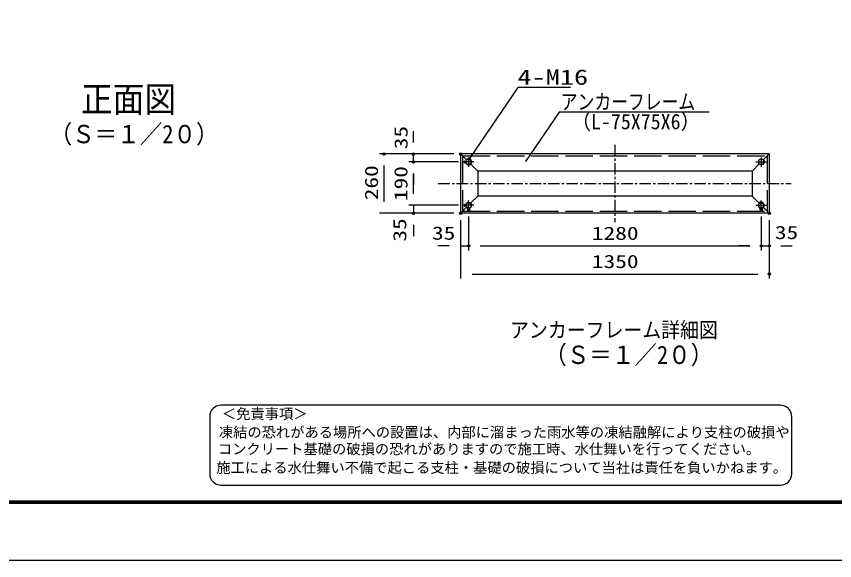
# Model space of a CAD drawing. Units: millimetres, scale not verified. Extents: x -5940 to 5940, y -4200 to 4200.
# Drawn here: x -1712 to 1867, y -4200 to -1817 of the extents above; entities that cross this region are included whole.
import ezdxf
from ezdxf.enums import TextEntityAlignment as Align

# ---------------------------------------------------------------- set-up
doc = ezdxf.new("R2010")
doc.units = ezdxf.units.MM
doc.header["$LTSCALE"] = 20
doc.header["$PDMODE"] = 32
doc.header["$PDSIZE"] = 10
for name, pattern in [('DASHED', [7.5, 6, -1.5]), ('USER6', [4, 2.5, -0.5, 0.5, -0.5]), ('USER7', [50.8, 31.75, -6.35, 6.35, -6.35])]:
    doc.linetypes.add(name, pattern=pattern)
for name, color, linetype, lineweight in [('0-0_1', 7, 'Continuous', 25), ('0-2_0', 7, 'Continuous', 25), ('0-6_EXTCNT-L', 4, 'Continuous', 25), ('0-7_CENTER', 2, 'USER6', 25), ('0-8_KOUZOU', 7, 'Continuous', 25), ('0-9_BOLT', 1, 'USER7', 25), ('0-A_WAKU', 7, 'Continuous', 25), ('0-B_D-TTL-TXT', 2, 'Continuous', 25)]:
    doc.layers.add(name, color=color, linetype=linetype, lineweight=lineweight)
doc.layers.add('0-3_DEFPOINTS', color=7, linetype='Continuous')
doc.styles.add('ＭＳ ゴシック', font='')
doc.styles.get('ＭＳ ゴシック').set_extended_font_data('MS Gothic')

msp = doc.modelspace()

# ---------------------------------------------------------------- linework, layer by layer
at = {"layer": '0-2_0', "color": 3}
for points in [[(712.22, -2129.18), (481.53, -2129.18), (270.11, -2439.34)], [(1318.55, -2237.09), (662.08, -2237.09), (515.27, -2453.31)]]:
    msp.add_lwpolyline(points, dxfattribs=at)
for points in [[(268.97, -2440.99), (277.45, -2422.54), (283.17, -2426.48)], [(514.14, -2454.96), (522.62, -2436.52), (528.34, -2440.45)]]:
    msp.add_solid(points, dxfattribs=at)
at = {"layer": '0-3_DEFPOINTS'}
for p in [(-103.77, -2419.44), (25.02, -2419.44), (231, -2419.44), (25.02, -2454.44), (251.37, -2454.44), (251.37, -2644.44), (25.02, -2679.44), (231, -2679.44), (231, -2679.44), (266, -2663.03), (1546, -2663.03), (1581, -2679.44), (266, -2821.92), (1546, -2821.92), (1581, -2821.92), (1581, -2945.32)]:
    msp.add_point(p, dxfattribs=at)
at = {"layer": '0-6_EXTCNT-L', "color": 2}
for p, q in [((25.02, -2369.44), (25.02, -2319.44)), ((25.02, -2454.44), (25.02, -2419.44)), ((-103.77, -2629.44), (-103.77, -2469.44)), ((25.02, -2504.44), (25.02, -2554.44)), ((25.02, -2594.44), (25.02, -2504.44)), ((25.02, -2594.44), (25.02, -2544.44)), ((25.02, -2644.44), (25.02, -2679.44)), ((25.02, -2729.44), (25.02, -2779.44)), ((181, -2821.92), (131, -2821.92)), ((231, -2821.92), (266, -2821.92)), ((316, -2821.92), (1496, -2821.92)), ((316, -2821.92), (366, -2821.92)), ((1496, -2821.92), (1446, -2821.92)), ((1546, -2821.92), (1581, -2821.92)), ((1631, -2821.92), (1681, -2821.92)), ((281, -2945.32), (1531, -2945.32))]:
    msp.add_line(p, q, dxfattribs=at)
at = {"layer": '0-6_EXTCNT-L', "color": 1}
for p, q in [((201, -2419.44), (-123.77, -2419.44)), ((201, -2419.44), (5.02, -2419.44)), ((221.37, -2454.44), (5.02, -2454.44)), ((221.37, -2454.44), (5.02, -2454.44)), ((221.37, -2644.44), (5.02, -2644.44)), ((221.37, -2644.44), (5.02, -2644.44)), ((201, -2679.44), (-123.77, -2679.44)), ((201, -2679.44), (5.02, -2679.44)), ((231, -2709.44), (231, -2965.32)), ((231, -2709.44), (231, -2841.92)), ((266, -2693.03), (266, -2841.92)), ((266, -2693.03), (266, -2841.92)), ((1546, -2693.03), (1546, -2841.92)), ((1546, -2693.03), (1546, -2841.92)), ((1581, -2709.44), (1581, -2841.92)), ((1581, -2709.44), (1581, -2965.32))]:
    msp.add_line(p, q, dxfattribs=at)
at = {"layer": '0-7_CENTER'}
for p, q in [((906, -2380.23), (906, -2718.83)), ((133.72, -2549.44), (1677.09, -2549.44))]:
    msp.add_line(p, q, dxfattribs=at)
at = {"layer": '0-8_KOUZOU'}
for p, q in [((1581, -2419.44), (231, -2419.44)), ((231, -2419.44), (257.22, -2445.66)), ((231, -2419.44), (231, -2679.44)), ((1581, -2419.44), (1554.78, -2445.66)), ((1581, -2419.44), (1581, -2679.44)), ((274.78, -2463.22), (306, -2494.44)), ((1537.22, -2463.22), (1506, -2494.44)), ((1506, -2494.44), (306, -2494.44)), ((306, -2494.44), (306, -2604.44)), ((1506, -2494.44), (1506, -2604.44)), ((274.78, -2635.66), (306, -2604.44)), ((1506, -2604.44), (306, -2604.44)), ((1537.22, -2635.66), (1506, -2604.44)), ((231, -2679.44), (257.22, -2653.22)), ((1581, -2679.44), (231, -2679.44)), ((1581, -2679.44), (1554.78, -2653.22))]:
    msp.add_line(p, q, dxfattribs=at)
at = {"layer": '0-8_KOUZOU', "color": 3, "linetype": 'DASHED'}
for p, q in [((240, -2428.44), (1572, -2428.44)), ((240, -2428.44), (240, -2670.44)), ((1572, -2428.44), (1572, -2670.44)), ((240, -2670.44), (1572, -2670.44))]:
    msp.add_line(p, q, dxfattribs=at)
at = {"layer": '0-9_BOLT'}
for p, q in [((289.07, -2454.44), (242.72, -2454.44)), ((266, -2435.85), (266, -2475.81)), ((1522.94, -2454.44), (1569.28, -2454.44)), ((1546, -2435.85), (1546, -2475.81)), ((289.07, -2644.44), (242.72, -2644.44)), ((266, -2663.03), (266, -2623.08)), ((1522.94, -2644.44), (1569.28, -2644.44)), ((1546, -2663.03), (1546, -2623.08))]:
    msp.add_line(p, q, dxfattribs=at)
at = {"layer": '0-9_BOLT', "color": 7, "linetype": 'Continuous'}
for points in [[(279.85, -2454.44), (272.93, -2442.45), (259.08, -2442.45), (252.15, -2454.44), (259.08, -2466.44), (272.93, -2466.44)], [(1532.15, -2454.44), (1539.08, -2442.45), (1552.93, -2442.45), (1559.85, -2454.44), (1552.93, -2466.44), (1539.08, -2466.44)], [(279.85, -2644.44), (272.93, -2656.44), (259.08, -2656.44), (252.15, -2644.44), (259.08, -2632.45), (272.93, -2632.45)], [(1532.15, -2644.44), (1539.08, -2656.44), (1552.93, -2656.44), (1559.85, -2644.44), (1552.93, -2632.45), (1539.08, -2632.45)]]:
    msp.add_lwpolyline(points, close=True, dxfattribs=at)
for centre in [(266, -2454.44), (1546, -2454.44), (266, -2644.44), (1546, -2644.44)]:
    msp.add_circle(centre, 11.99, dxfattribs=at)
at = {"layer": '0-A_WAKU', "color": 3}
msp.add_lwpolyline([(-5940, 4200), (5940, 4200), (5940, -4200), (-5940, -4200)], close=True, dxfattribs=at)
at = {"layer": '0-A_WAKU'}
for points in [[(-5540, 3950), (5540, 3950), (5540, -3950), (-5540, -3950)], [(-5537.5, 3947.5), (5537.5, 3947.5), (5537.5, -3947.5), (-5537.5, -3947.5)], [(-5535, 3945), (5535, 3945), (5535, -3945), (-5535, -3945)], [(-5532.5, 3942.5), (5532.5, 3942.5), (5532.5, -3942.5), (-5532.5, -3942.5)], [(-5530, 3940), (5530, 3940), (5530, -3940), (-5530, -3940)]]:
    msp.add_lwpolyline(points, close=True, dxfattribs=at)
at = {"layer": '0-B_D-TTL-TXT'}
for p, q in [((1629.23, -3519.74), (-816.32, -3519.74)), ((-866.32, -3569.74), (-866.32, -3819.74)), ((1679.23, -3819.74), (1679.23, -3569.74)), ((-816.32, -3869.74), (1629.23, -3869.74))]:
    msp.add_line(p, q, dxfattribs=at)
for centre, start, end in [((-816.32, -3569.74), 90, 180), ((1629.23, -3569.74), 0, 90), ((-816.32, -3819.74), 180, 270), ((1629.23, -3819.74), 270, 0)]:
    msp.add_arc(centre, 50, start, end, dxfattribs=at)

# ---------------------------------------------------------------- texts
at = {"layer": '0-0_1', "color": 4, "style": 'ＭＳ ゴシック', "width": 0.9}
for s, height, p in [('正面図', 113, (-1429.04, -2270.46)), ('（Ｓ＝１／2０）', 80.21, (-1566.12, -2396.78)), ('アンカーフレーム詳細図', 67.3, (447.33, -3243.94)), ('（Ｓ＝１／2０）', 80.21, (597.38, -3363.05))]:
    msp.add_text(s, height=height, dxfattribs=at).set_placement(p, align=Align.BOTTOM_LEFT)
at = {"layer": '0-2_0', "color": 3, "style": 'ＭＳ ゴシック'}
for s, width, p in [('4-M16', 1.35, (479.53, -2137.14)), ('アンカーフレーム', 0.8, (669.08, -2245.04)), ('（L-75X75X6）', 0.95, (714.09, -2331.76))]:
    msp.add_text(s, height=67.35, dxfattribs=dict(at, width=width)).set_placement(p, align=Align.BOTTOM_LEFT)
at = {"layer": '0-6_EXTCNT-L', "color": 3, "style": 'ＭＳ ゴシック', "width": 1.3}
for s, p in [('35', (16.56, -2399.07)), ('260', (-112.66, -2622.3)), ('190', (16.13, -2625.94)), ('35', (11.06, -2803.46))]:
    msp.add_text(s, height=57.77, rotation=90, dxfattribs=at).set_placement(p, align=Align.BOTTOM_LEFT)
for s, p in [('35', (106.06, -2812.33)), ('1280', (805.22, -2813.03)), ('35', (1605.57, -2809.57)), ('1350', (805.22, -2936.42))]:
    msp.add_text(s, height=57.77, dxfattribs=at).set_placement(p, align=Align.BOTTOM_LEFT)
at = {"layer": '0-B_D-TTL-TXT', "color": 7, "style": 'ＭＳ ゴシック'}
for s, p in [('＜免責事項＞ \u3000\u3000', (-812.62, -3593.91)), ('凍結の恐れがある場所への設置は、内部に溜まった雨水等の凍結融解により支柱の破損や', (-826.14, -3674.41)), ('コンクリート基礎の破損の恐れがありますので施工時、水仕舞いを行ってください。', (-830.25, -3747.83)), ('施工による水仕舞い不備で起こる支柱・基礎の破損について当社は責任を負いかねます。 ', (-837.24, -3829.33))]:
    msp.add_text(s, height=45.75, dxfattribs=at).set_placement(p, align=Align.BOTTOM_LEFT)

doc.saveas('drawing.dxf')
